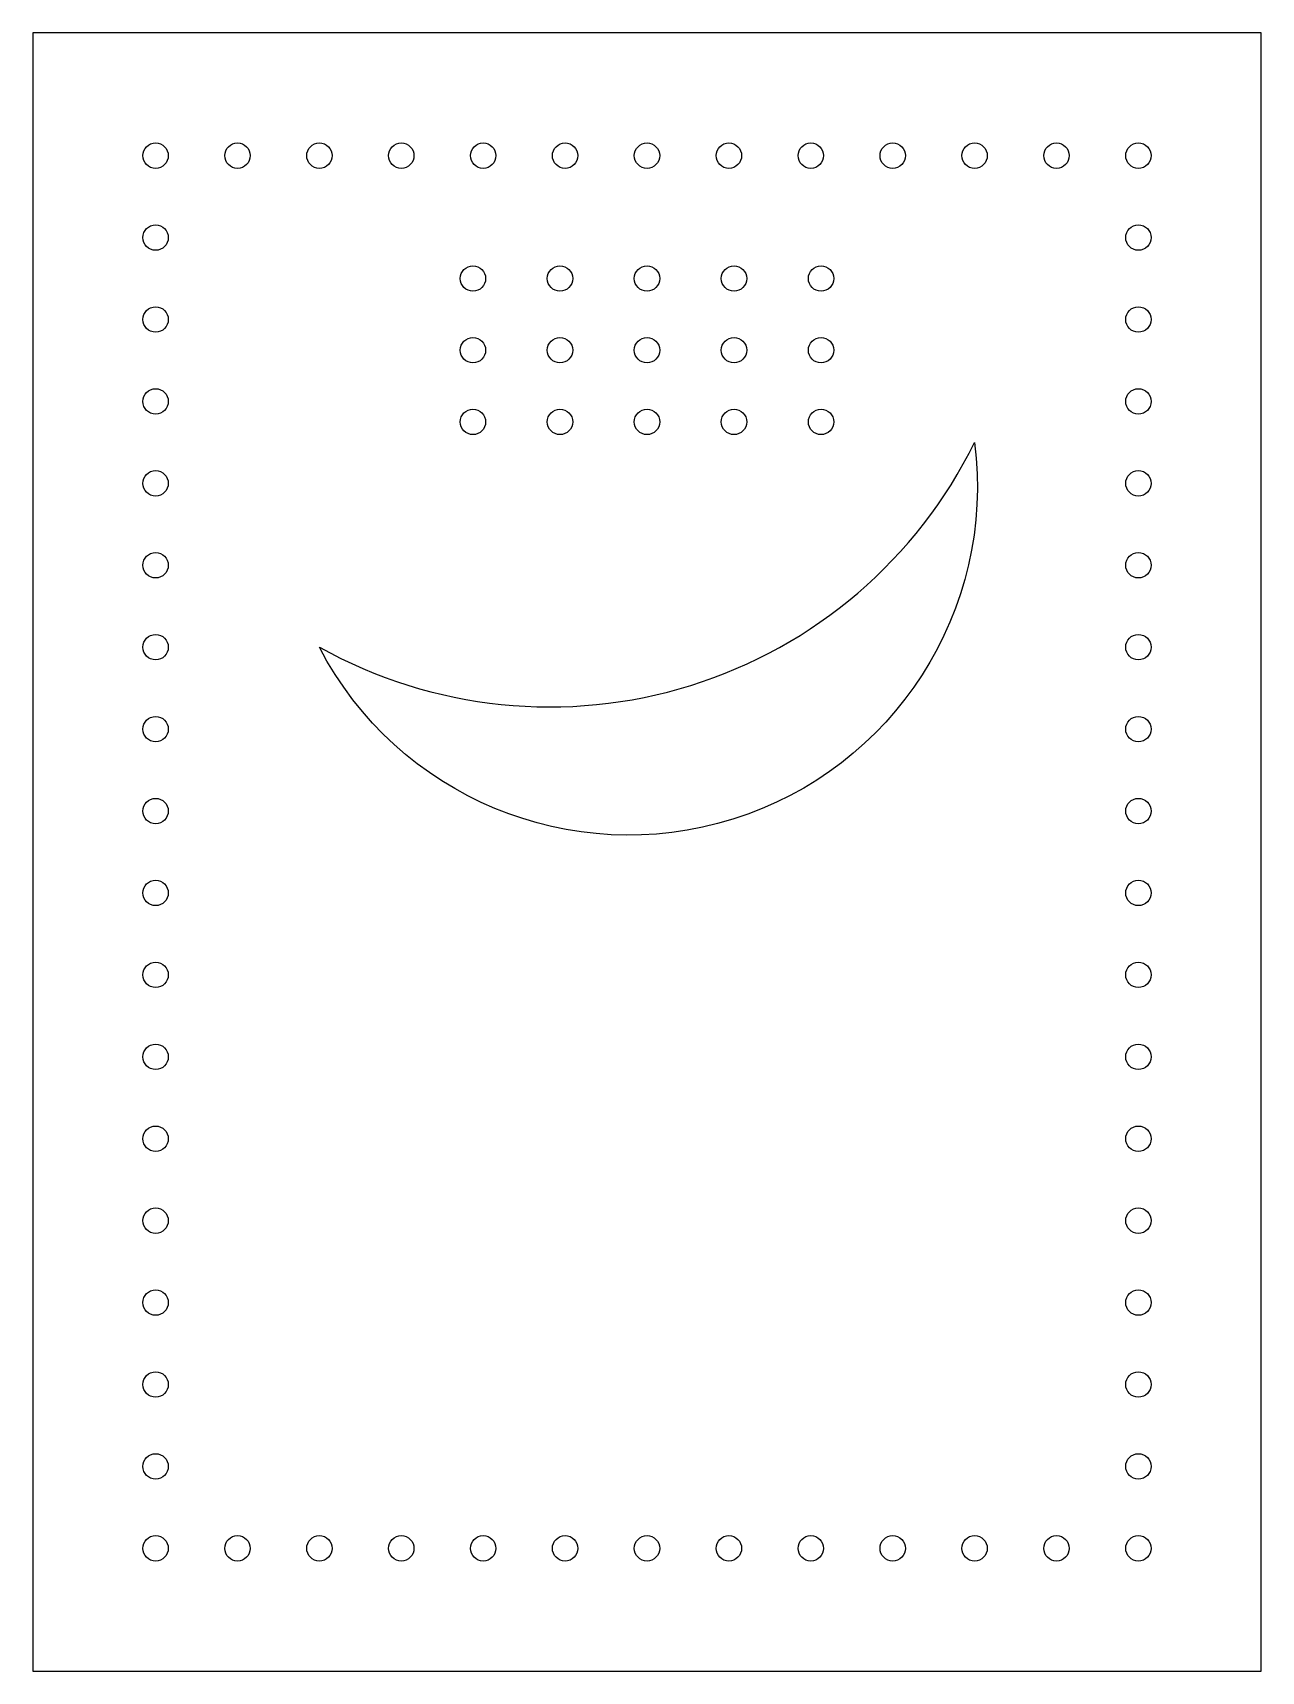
# Model space of a CAD drawing. Header units: millimetres. Extents: x 0 to 150, y 150 to 350.
import ezdxf

# ---------------------------------------------------------------- set-up
doc = ezdxf.new("R2010")
doc.units = ezdxf.units.MM
doc.layers.get('0').update_dxf_attribs({"linetype": 'CONTINUOUS'})

msp = doc.modelspace()

# ---------------------------------------------------------------- linework, layer by layer
msp.add_lwpolyline([(0, 150), (150, 150), (150, 350), (0, 350)], close=True)
msp.add_lwpolyline([(35, 275, 0.4290787), (115, 300, -0.8376083)], format="xyb", close=True)
for centre in [(15, 335), (25, 335), (35, 335), (45, 335), (55, 335), (65, 335), (75, 335), (85, 335), (95, 335), (105, 335), (115, 335), (125, 335), (135, 335), (15, 325), (135, 325), (53.75, 320), (64.375, 320), (75, 320), (85.625, 320), (96.25, 320), (15, 315), (135, 315), (53.75, 311.25), (64.375, 311.25), (75, 311.25), (85.625, 311.25), (96.25, 311.25), (15, 305), (135, 305), (53.75, 302.5), (64.375, 302.5), (75, 302.5), (85.625, 302.5), (96.25, 302.5), (15, 295), (135, 295), (15, 285), (135, 285), (15, 275), (135, 275), (15, 265), (135, 265), (15, 255), (135, 255), (15, 245), (135, 245), (15, 235), (135, 235), (15, 225), (135, 225), (15, 215), (135, 215), (15, 205), (135, 205), (15, 195), (135, 195), (15, 185), (135, 185), (15, 175), (135, 175), (15, 165), (25, 165), (35, 165), (45, 165), (55, 165), (65, 165), (75, 165), (85, 165), (95, 165), (105, 165), (115, 165), (125, 165), (135, 165)]:
    msp.add_circle(centre, 1.55)

doc.saveas('drawing.dxf')
